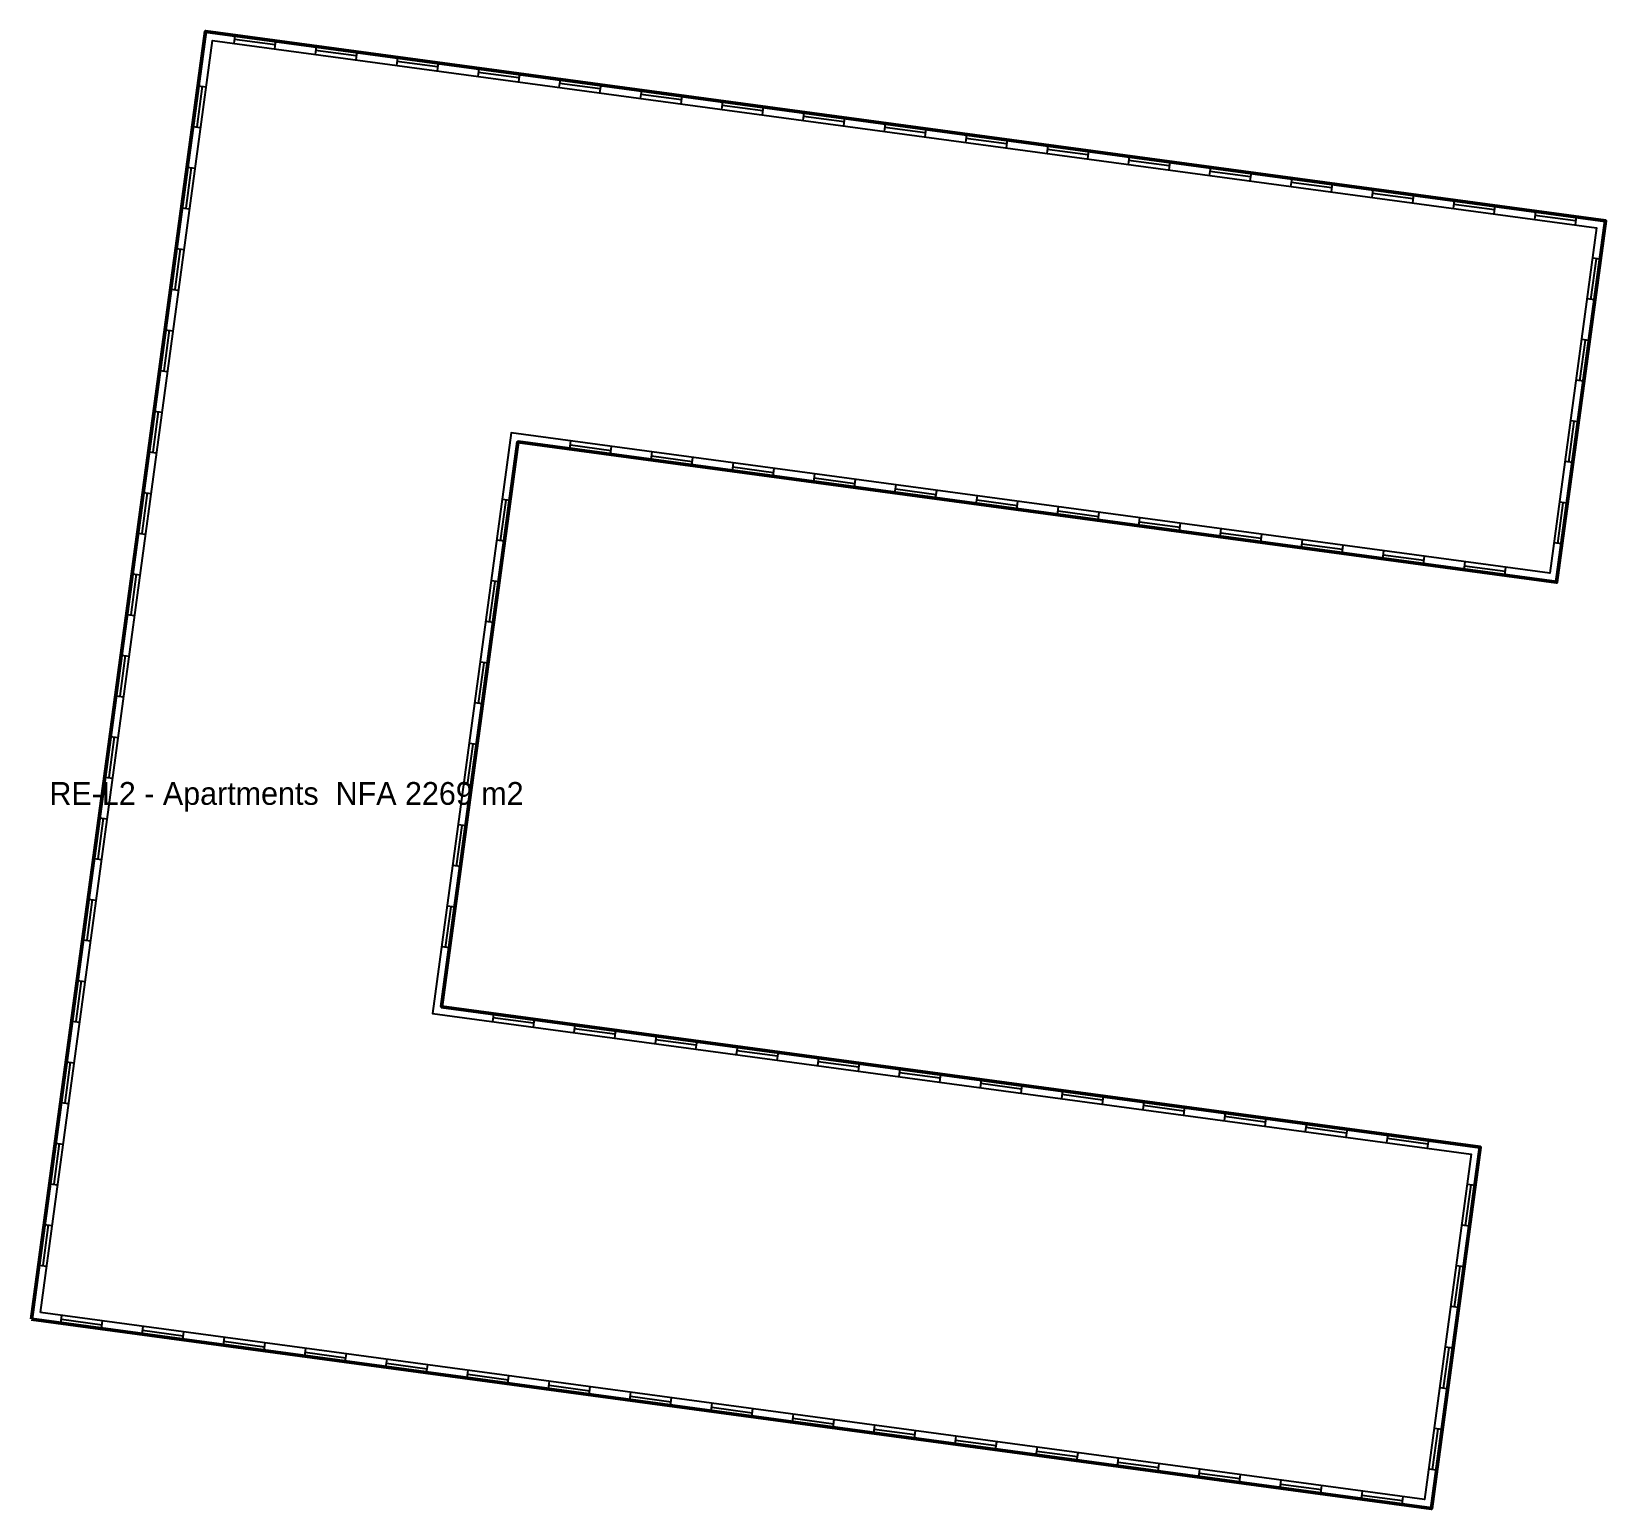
# Model space of a CAD drawing. Header units: metres. Extents: x 33.5 to 102.5, y -74.4 to -9.6.
import ezdxf
from ezdxf.enums import TextEntityAlignment as Align

# ---------------------------------------------------------------- set-up
doc = ezdxf.new("R2010")
doc.units = ezdxf.units.M
for name, color, linetype in [('TEXT', 250, 'Continuous'), ('WALL', 7, 'Continuous'), ('WINDOW', 5, 'Continuous')]:
    doc.layers.add(name, color=color, linetype=linetype)

msp = doc.modelspace()

# ---------------------------------------------------------------- linework, layer by layer
at = {"layer": 'WALL', "lineweight": 50}
msp.add_lwpolyline([(33.45, -66.08), (94.89, -74.38), (97.03, -58.53), (51.45, -52.37), (54.8, -27.59), (100.38, -33.75), (102.53, -17.9), (41.09, -9.59)], close=True, dxfattribs=at)
at = {"layer": 'WALL'}
msp.add_lwpolyline([(33.844, -65.78), (41.39, -9.984), (102.136, -18.2), (100.08, -33.356), (54.5, -27.196), (51.056, -52.67), (96.636, -58.83), (94.59, -73.986), (33.844, -65.78)], close=True, dxfattribs=at)
at = {"layer": 'WINDOW'}
for p, q in [((42.378, -9.764), (42.331, -10.111)), ((44.138, -10.179), (42.355, -9.938)), ((44.162, -10.005), (44.115, -10.352)), ((45.946, -10.247), (45.899, -10.594)), ((47.706, -10.661), (45.922, -10.42)), ((47.729, -10.488), (47.682, -10.835)), ((49.513, -10.729), (49.466, -11.076)), ((51.273, -11.144), (49.49, -10.903)), ((51.297, -10.971), (51.25, -11.317)), ((53.081, -11.212), (53.034, -11.559)), ((54.841, -11.626), (53.057, -11.385)), ((54.864, -11.453), (54.817, -11.8)), ((56.648, -11.694), (56.601, -12.041)), ((40.941, -11.994), (40.7, -13.778)), ((40.768, -11.97), (41.115, -12.017)), ((58.408, -12.109), (56.625, -11.868)), ((58.432, -11.936), (58.385, -12.282)), ((60.216, -12.177), (60.169, -12.524)), ((61.976, -12.591), (60.192, -12.35)), ((61.999, -12.418), (61.952, -12.765)), ((63.783, -12.659), (63.736, -13.006)), ((65.543, -13.074), (63.76, -12.833)), ((65.567, -12.901), (65.52, -13.247)), ((40.527, -13.754), (40.874, -13.801)), ((67.351, -13.142), (67.304, -13.489)), ((69.111, -13.557), (67.327, -13.315)), ((69.134, -13.383), (69.087, -13.73)), ((70.918, -13.624), (70.871, -13.971)), ((72.678, -14.039), (70.895, -13.798)), ((72.702, -13.866), (72.655, -14.212)), ((74.486, -14.107), (74.439, -14.454)), ((76.246, -14.522), (74.462, -14.28)), ((76.269, -14.348), (76.222, -14.695)), ((78.053, -14.589), (78.006, -14.936)), ((79.813, -15.004), (78.03, -14.763)), ((79.837, -14.831), (79.79, -15.178)), ((81.621, -15.072), (81.574, -15.419)), ((40.459, -15.561), (40.218, -17.345)), ((40.286, -15.538), (40.632, -15.585)), ((83.381, -15.487), (81.597, -15.245)), ((83.404, -15.313), (83.358, -15.66)), ((85.188, -15.554), (85.141, -15.901)), ((86.948, -15.969), (85.165, -15.728)), ((86.972, -15.796), (86.925, -16.143)), ((88.756, -16.037), (88.709, -16.384)), ((90.516, -16.452), (88.732, -16.21)), ((90.539, -16.278), (90.493, -16.625)), ((92.323, -16.519), (92.276, -16.866)), ((94.084, -16.934), (92.3, -16.693)), ((94.107, -16.761), (94.06, -17.108)), ((95.891, -17.002), (95.844, -17.349)), ((97.651, -17.417), (95.867, -17.175)), ((97.674, -17.243), (97.628, -17.59)), ((40.044, -17.322), (40.391, -17.369)), ((99.458, -17.485), (99.411, -17.831)), ((101.219, -17.899), (99.435, -17.658)), ((101.242, -17.726), (101.195, -18.073)), ((39.976, -19.129), (39.735, -20.913)), ((39.803, -19.106), (40.15, -19.152)), ((101.886, -21.342), (102.128, -19.559)), ((102.302, -19.582), (101.955, -19.535)), ((39.562, -20.889), (39.909, -20.936)), ((102.06, -21.366), (101.713, -21.319)), ((39.494, -22.696), (39.253, -24.48)), ((39.321, -22.673), (39.667, -22.72)), ((101.403, -24.91), (101.645, -23.126)), ((101.818, -23.15), (101.471, -23.102)), ((39.079, -24.457), (39.426, -24.504)), ((101.576, -24.933), (101.229, -24.886)), ((38.838, -26.241), (39.185, -26.287)), ((39.012, -26.264), (38.77, -28.048)), ((100.919, -28.477), (101.161, -26.693)), ((101.334, -26.717), (100.987, -26.67)), ((57.076, -27.898), (57.123, -27.551)), ((38.597, -28.024), (38.944, -28.071)), ((57.1, -27.724), (58.884, -27.965)), ((58.86, -28.139), (58.907, -27.792)), ((60.644, -28.38), (60.691, -28.033)), ((60.667, -28.206), (62.451, -28.447)), ((62.428, -28.621), (62.475, -28.274)), ((64.212, -28.862), (64.258, -28.515)), ((64.235, -28.689), (66.019, -28.93)), ((65.995, -29.103), (66.042, -28.756)), ((67.779, -29.344), (67.826, -28.997)), ((101.092, -28.5), (100.745, -28.453)), ((67.803, -29.171), (69.586, -29.412)), ((69.563, -29.585), (69.61, -29.238)), ((71.347, -29.826), (71.394, -29.479)), ((71.37, -29.653), (73.154, -29.894)), ((38.529, -29.832), (38.288, -31.615)), ((38.356, -29.808), (38.702, -29.855)), ((54.037, -31.93), (54.278, -30.146)), ((54.451, -30.169), (54.104, -30.122)), ((73.131, -30.067), (73.177, -29.72)), ((74.914, -30.308), (74.961, -29.962)), ((74.938, -30.135), (76.722, -30.376)), ((76.698, -30.549), (76.745, -30.203)), ((100.435, -32.044), (100.677, -30.261)), ((100.85, -30.284), (100.503, -30.237)), ((78.482, -30.791), (78.529, -30.444)), ((78.505, -30.617), (80.289, -30.858)), ((80.266, -31.032), (80.313, -30.685)), ((82.049, -31.273), (82.096, -30.926)), ((38.114, -31.592), (38.461, -31.639)), ((82.073, -31.099), (83.857, -31.34)), ((83.833, -31.514), (83.88, -31.167)), ((85.617, -31.755), (85.664, -31.408)), ((85.64, -31.581), (87.424, -31.822)), ((87.401, -31.996), (87.448, -31.649)), ((54.21, -31.953), (53.863, -31.906)), ((89.185, -32.237), (89.231, -31.89)), ((89.208, -32.064), (90.992, -32.305)), ((90.968, -32.478), (91.015, -32.131)), ((92.752, -32.719), (92.799, -32.372)), ((100.608, -32.068), (100.261, -32.021)), ((92.776, -32.546), (94.559, -32.787)), ((94.536, -32.96), (94.583, -32.613)), ((96.32, -33.201), (96.367, -32.854)), ((96.343, -33.028), (98.127, -33.269)), ((98.104, -33.442), (98.15, -33.095)), ((38.047, -33.399), (37.805, -35.183)), ((37.873, -33.376), (38.22, -33.423)), ((53.554, -35.497), (53.796, -33.713)), ((53.969, -33.737), (53.622, -33.69)), ((37.632, -35.159), (37.979, -35.206)), ((53.728, -35.521), (53.381, -35.474)), ((37.564, -36.967), (37.323, -38.75)), ((37.391, -36.943), (37.737, -36.99)), ((53.072, -39.065), (53.313, -37.281)), ((53.487, -37.304), (53.14, -37.257)), ((37.149, -38.727), (37.496, -38.774)), ((53.246, -39.088), (52.899, -39.041)), ((37.082, -40.534), (36.84, -42.318)), ((36.908, -40.511), (37.255, -40.558)), ((52.59, -42.632), (52.831, -40.848)), ((53.004, -40.872), (52.658, -40.825)), ((36.667, -42.294), (37.014, -42.341)), ((52.763, -42.656), (52.416, -42.609)), ((36.599, -44.102), (36.358, -45.885)), ((36.426, -44.078), (36.772, -44.125)), ((52.108, -46.2), (52.349, -44.416)), ((52.522, -44.439), (52.175, -44.393)), ((36.184, -45.862), (36.531, -45.909)), ((52.281, -46.223), (51.934, -46.176)), ((35.943, -47.646), (36.29, -47.693)), ((36.117, -47.669), (35.875, -49.453)), ((51.625, -49.767), (51.866, -47.984)), ((52.04, -48.007), (51.693, -47.96)), ((35.702, -49.429), (36.049, -49.476)), ((51.799, -49.791), (51.452, -49.744)), ((35.634, -51.237), (35.393, -53.02)), ((35.461, -51.213), (35.808, -51.26)), ((35.219, -52.997), (35.566, -53.044)), ((53.726, -52.678), (53.68, -53.025)), ((55.487, -53.092), (53.703, -52.851)), ((55.51, -52.919), (55.463, -53.266)), ((57.294, -53.16), (57.247, -53.507)), ((59.054, -53.574), (57.271, -53.333)), ((59.078, -53.401), (59.031, -53.748)), ((60.862, -53.642), (60.815, -53.989)), ((62.622, -54.056), (60.838, -53.815)), ((62.645, -53.883), (62.599, -54.23)), ((64.429, -54.124), (64.382, -54.471)), ((66.19, -54.539), (64.406, -54.298)), ((66.213, -54.365), (66.166, -54.712)), ((35.152, -54.804), (34.91, -56.588)), ((34.978, -54.781), (35.325, -54.828)), ((67.997, -54.606), (67.95, -54.953)), ((69.757, -55.021), (67.973, -54.78)), ((69.781, -54.847), (69.734, -55.194)), ((71.564, -55.088), (71.517, -55.435)), ((73.325, -55.503), (71.541, -55.262)), ((73.348, -55.329), (73.301, -55.676)), ((75.132, -55.571), (75.085, -55.917)), ((76.892, -55.985), (75.108, -55.744)), ((76.916, -55.812), (76.869, -56.158)), ((34.737, -56.564), (35.084, -56.611)), ((78.699, -56.053), (78.653, -56.4)), ((80.46, -56.467), (78.676, -56.226)), ((80.483, -56.294), (80.436, -56.641)), ((82.267, -56.535), (82.22, -56.882)), ((84.027, -56.949), (82.244, -56.708)), ((84.051, -56.776), (84.004, -57.123)), ((85.835, -57.017), (85.788, -57.364)), ((87.595, -57.431), (85.811, -57.19)), ((87.618, -57.258), (87.572, -57.605)), ((89.402, -57.499), (89.355, -57.846)), ((91.163, -57.914), (89.379, -57.673)), ((91.186, -57.74), (91.139, -58.087)), ((92.97, -57.981), (92.923, -58.328)), ((34.669, -58.372), (34.428, -60.155)), ((34.496, -58.348), (34.843, -58.395)), ((94.73, -58.396), (92.946, -58.155)), ((94.754, -58.222), (94.707, -58.569)), ((34.254, -60.132), (34.601, -60.179)), ((96.389, -61.972), (96.63, -60.188)), ((96.803, -60.212), (96.456, -60.165)), ((34.187, -61.939), (33.945, -63.723)), ((34.013, -61.916), (34.36, -61.963)), ((96.562, -61.995), (96.215, -61.949)), ((33.772, -63.7), (34.119, -63.746)), ((95.907, -65.54), (96.148, -63.756)), ((96.321, -63.779), (95.974, -63.732)), ((96.08, -65.563), (95.734, -65.516)), ((34.737, -66.254), (34.784, -65.907)), ((34.761, -66.08), (36.545, -66.321)), ((36.521, -66.495), (36.568, -66.148)), ((38.305, -66.736), (38.352, -66.389)), ((38.328, -66.562), (40.112, -66.803)), ((40.089, -66.977), (40.136, -66.63)), ((41.873, -67.218), (41.919, -66.871)), ((41.896, -67.044), (43.68, -67.285)), ((43.656, -67.459), (43.703, -67.112)), ((45.44, -67.7), (45.487, -67.353)), ((45.464, -67.526), (47.247, -67.767)), ((47.224, -67.941), (47.271, -67.594)), ((95.425, -69.107), (95.666, -67.323)), ((95.84, -67.347), (95.493, -67.3)), ((49.008, -68.182), (49.055, -67.835)), ((49.031, -68.008), (50.815, -68.249)), ((50.792, -68.423), (50.838, -68.076)), ((52.575, -68.664), (52.622, -68.317)), ((52.599, -68.49), (54.383, -68.731)), ((54.359, -68.905), (54.406, -68.558)), ((56.143, -69.146), (56.19, -68.799)), ((56.166, -68.972), (57.95, -69.213)), ((57.927, -69.387), (57.974, -69.04)), ((59.711, -69.628), (59.757, -69.281)), ((59.734, -69.454), (61.518, -69.695)), ((61.494, -69.869), (61.541, -69.522)), ((63.278, -70.11), (63.325, -69.763)), ((95.599, -69.131), (95.252, -69.084)), ((63.302, -69.936), (65.085, -70.177)), ((65.062, -70.35), (65.109, -70.004)), ((66.846, -70.591), (66.893, -70.245)), ((66.869, -70.418), (68.653, -70.659)), ((68.629, -70.832), (68.676, -70.486)), ((70.413, -71.073), (70.46, -70.727)), ((70.437, -70.9), (72.221, -71.141)), ((72.197, -71.314), (72.244, -70.968)), ((94.944, -72.675), (95.184, -70.891)), ((95.358, -70.915), (95.011, -70.868)), ((73.981, -71.555), (74.028, -71.209)), ((74.004, -71.382), (75.788, -71.623)), ((75.765, -71.796), (75.812, -71.449)), ((77.548, -72.037), (77.595, -71.69)), ((77.572, -71.864), (79.356, -72.105)), ((79.332, -72.278), (79.379, -71.931)), ((81.116, -72.519), (81.163, -72.172)), ((81.139, -72.346), (82.923, -72.587)), ((82.9, -72.76), (82.947, -72.413)), ((84.684, -73.001), (84.731, -72.654)), ((84.707, -72.828), (86.491, -73.069)), ((86.467, -73.242), (86.514, -72.895)), ((88.251, -73.483), (88.298, -73.136)), ((95.117, -72.698), (94.77, -72.652)), ((88.275, -73.31), (90.058, -73.551)), ((90.035, -73.724), (90.082, -73.377)), ((91.819, -73.965), (91.866, -73.618)), ((91.842, -73.792), (93.626, -74.033)), ((93.603, -74.206), (93.65, -73.859))]:
    msp.add_line(p, q, dxfattribs=at)

# ---------------------------------------------------------------- texts
at = {"layer": 'TEXT'}
msp.add_text('RE-L2 - Apartments  NFA 2269 m2', height=1, dxfattribs=at).set_placement((44.642, -43.013), align=Align.MIDDLE_CENTER)

doc.saveas('drawing.dxf')
